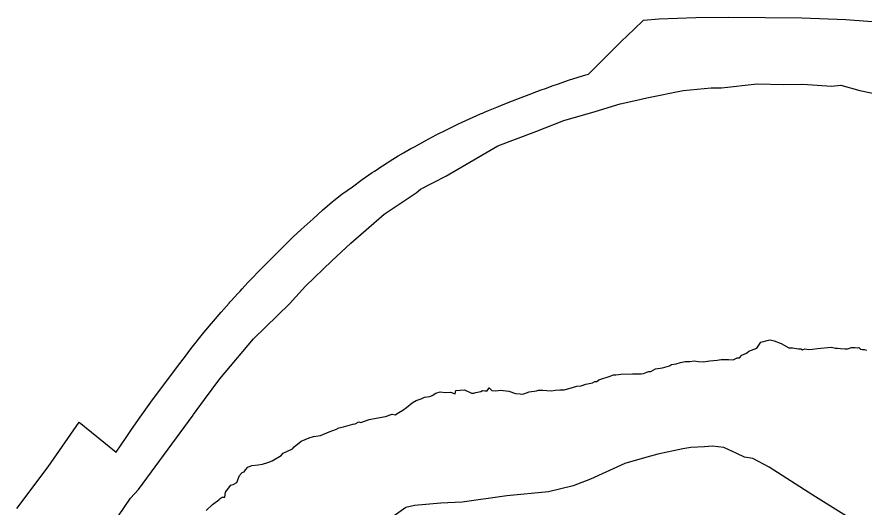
# Model space of a CAD drawing. Header units: inches. Extents: x 11269096 to 11303252, y 3653903 to 3686752.
# Drawn here: x 11286239 to 11287536, y 3678831 to 3679581 of the extents above; entities that cross this region are included whole.
import ezdxf

# ---------------------------------------------------------------- set-up
doc = ezdxf.new("R2010")
doc.units = ezdxf.units.IN
doc.header["$MEASUREMENT"] = 0
doc.layers.add('Park', color=105, linetype='Continuous')
doc.layers.add('Trail', color=202, linetype='Continuous')

msp = doc.modelspace()

# ---------------------------------------------------------------- linework, layer by layer
at = {"layer": 'Park'}
msp.add_lwpolyline([(11286239.1, 3678830.4), (11286286.6, 3678894.2), (11286334.2, 3678962.1), (11286391, 3678916.4), (11286406.2, 3678938.8), (11286414, 3678950.9), (11286427.5, 3678969.7), (11286444, 3678992.7), (11286484.3, 3679047.5), (11286497, 3679063.2), (11286505, 3679074.2), (11286524.7, 3679099.2), (11286551.4, 3679130.6), (11286563.3, 3679144.2), (11286564.9, 3679146), (11286566.6, 3679147.8), (11286577, 3679158.9), (11286580.5, 3679162.6), (11286583.3, 3679165.9), (11286592, 3679175.7), (11286615, 3679199.1), (11286626.7, 3679210.9), (11286646.6, 3679230.8), (11286661.6, 3679245.5), (11286673.8, 3679256.7), (11286683, 3679264.9), (11286692, 3679272.9), (11286706, 3679286.2), (11286721, 3679299.2), (11286723.6, 3679301.2), (11286736, 3679310.7), (11286752, 3679321.9), (11286767, 3679332.9), (11286782, 3679343.7), (11286786, 3679345.9), (11286790, 3679348.2), (11286794, 3679351.2), (11286798, 3679354.2), (11286814, 3679364.2), (11286822, 3679369.1), (11286830, 3679373.9), (11286841.5, 3679380.2), (11286847, 3679383.2), (11286863, 3679392.4), (11286880, 3679401.2), (11286897, 3679409.7), (11286908.1, 3679415.1), (11286914, 3679417.9), (11286931, 3679425.7), (11286948, 3679433.2), (11286951, 3679434.6), (11286954, 3679435.9), (11286960, 3679438.4), (11286973, 3679443.7), (11286985, 3679448.7), (11286997, 3679453.4), (11287010, 3679458.2), (11287022, 3679463.2), (11287034, 3679467.7), (11287040.5, 3679469.9), (11287047, 3679472.2), (11287059, 3679476.7), (11287065.5, 3679478.8), (11287084, 3679485.2), (11287109, 3679493.2), (11287113, 3679494.2), (11287163, 3679543.8), (11287182.4, 3679562.4), (11287197.3, 3679576.7), (11287221.1, 3679578.8), (11287276.9, 3679580.5), (11287327, 3679581.4), (11287439, 3679580.2), (11287506.3, 3679577.4), (11287594.2, 3679570.8)], dxfattribs=at)
at = {"layer": 'Trail'}
for points in [[(11286394.3, 3678819.1), (11286412.8, 3678845.9), (11286424.7, 3678859.2), (11286508.5, 3678973.1), (11286509.2, 3678974.1), (11286525.9, 3678997), (11286549.5, 3679028.3), (11286600.6, 3679089.8), (11286655.8, 3679143.3), (11286680.1, 3679170.3), (11286720.4, 3679208.7), (11286749.6, 3679235.6), (11286800.4, 3679280.2), (11286849.5, 3679312.8), (11286856.3, 3679318.4), (11286895, 3679338.4), (11286974.4, 3679384.6), (11287032.3, 3679406.6), (11287075.2, 3679423.1), (11287123.4, 3679436.9), (11287161.5, 3679448.7), (11287187.1, 3679454.4), (11287202.1, 3679458), (11287257.7, 3679469.2), (11287300.3, 3679473.3), (11287316.3, 3679473.4), (11287371.1, 3679479.2), (11287410.9, 3679478), (11287440.8, 3679479), (11287484.5, 3679475.9), (11287498.9, 3679477), (11287527.9, 3679469.2), (11287579.8, 3679458.6)], [(11286528.5, 3678827.2), (11286538.3, 3678836.2), (11286547.5, 3678843.5), (11286549.8, 3678845.8), (11286552.9, 3678847.5), (11286556.7, 3678847.6), (11286558.1, 3678855.1), (11286565.9, 3678865.8), (11286569.5, 3678867.2), (11286575.4, 3678870.2), (11286579.3, 3678880.9), (11286583.5, 3678885.1), (11286586.6, 3678886.3), (11286588.7, 3678889.5), (11286592.1, 3678893.7), (11286598.4, 3678895.8), (11286608.1, 3678896.9), (11286614.4, 3678897.9), (11286622.9, 3678900.7), (11286629.3, 3678903.1), (11286643.3, 3678911.3), (11286646.2, 3678914.8), (11286660.3, 3678921.3), (11286662.7, 3678924.4), (11286673.8, 3678933.3), (11286686, 3678938.5), (11286692.3, 3678940.4), (11286703.3, 3678941.9), (11286716.5, 3678947.5), (11286727.7, 3678951.4), (11286731.4, 3678953.4), (11286738.4, 3678955.2), (11286752.4, 3678959.4), (11286756.2, 3678959.5), (11286761.8, 3678962.6), (11286764.8, 3678961.9), (11286777.4, 3678966.4), (11286788.5, 3678968.5), (11286802.7, 3678971.1), (11286812.9, 3678974.4), (11286817.2, 3678973.6), (11286823, 3678977.1), (11286829, 3678980.5), (11286834.6, 3678984.8), (11286843.3, 3678992), (11286849.3, 3678995.4), (11286856.9, 3678997.8), (11286862.3, 3679000.6), (11286870.2, 3679001.6), (11286873.7, 3679002.9), (11286879.5, 3679006.6), (11286886.1, 3679008.6), (11286894, 3679007.6), (11286902, 3679007.9), (11286909.2, 3679005.5), (11286909.9, 3679010.5), (11286923.5, 3679011.5), (11286934.2, 3679006.6), (11286937.5, 3679006.4), (11286940.5, 3679007.5), (11286948.1, 3679009.3), (11286951.1, 3679010.7), (11286954.3, 3679010), (11286957.8, 3679010.3), (11286961.1, 3679014.5), (11286965.3, 3679010.4), (11286971.4, 3679010.1), (11286978.2, 3679011.1), (11286991.4, 3679009.4), (11287001.5, 3679006.2), (11287008.6, 3679005.3), (11287012.4, 3679004.8), (11287022.1, 3679008.5), (11287033.5, 3679010.2), (11287036.6, 3679011), (11287042.9, 3679010.9), (11287049.2, 3679010.8), (11287056.1, 3679010.3), (11287062.3, 3679011.1), (11287069.3, 3679011.8), (11287075.6, 3679011.7), (11287085, 3679014.2), (11287095.1, 3679017.1), (11287102, 3679017.9), (11287109, 3679020.3), (11287119.2, 3679022.4), (11287122.6, 3679024.2), (11287125.9, 3679024.3), (11287128.9, 3679026.7), (11287131.9, 3679028), (11287144.6, 3679032.1), (11287151.3, 3679034.6), (11287154.6, 3679034.8), (11287158.8, 3679035), (11287162.3, 3679035.7), (11287180.2, 3679036.2), (11287193.4, 3679036.1), (11287197.2, 3679036.5), (11287202.4, 3679038.7), (11287205.3, 3679039.5), (11287208.5, 3679039.6), (11287211.9, 3679041.6), (11287215.4, 3679044), (11287218.9, 3679044.5), (11287226.1, 3679045.3), (11287236.9, 3679048.5), (11287240.1, 3679050.2), (11287247.1, 3679051.2), (11287253.7, 3679053.2), (11287260.9, 3679055), (11287267.9, 3679055.2), (11287274.5, 3679055.9), (11287281, 3679054.8), (11287288.1, 3679054.6), (11287298.4, 3679056.1), (11287309.5, 3679057.1), (11287315.9, 3679058.2), (11287326.8, 3679058.1), (11287334.2, 3679057.7), (11287340.4, 3679060.5), (11287343.8, 3679060.8), (11287347.5, 3679064.6), (11287354.7, 3679067.8), (11287357.9, 3679070.6), (11287370.1, 3679075.5), (11287376.4, 3679084.5), (11287388.1, 3679087.8), (11287390.7, 3679088.1), (11287396.8, 3679086.7), (11287407.6, 3679082.7), (11287419.5, 3679075.7), (11287425.1, 3679075.9), (11287433.8, 3679074.4), (11287437.4, 3679074.2), (11287440.4, 3679072.7), (11287443.6, 3679074.3), (11287449.5, 3679073.4), (11287455.7, 3679073.9), (11287463.3, 3679075), (11287483.8, 3679076.8), (11287486.8, 3679076.1), (11287490.7, 3679075.1), (11287493.8, 3679075.2), (11287498.2, 3679075), (11287505, 3679074.3), (11287508.9, 3679074.4), (11287514.9, 3679076.1), (11287520.7, 3679076.1), (11287523.5, 3679075.9), (11287526.2, 3679076.4), (11287529, 3679074), (11287532.1, 3679073.2), (11287534.4, 3679073.3), (11287537.8, 3679072.3)], [(11287507.5, 3678818.5), (11287456.2, 3678850.5), (11287389.4, 3678893.7), (11287364, 3678906.6), (11287351.7, 3678908.9), (11287339.8, 3678914.2), (11287319.7, 3678923.4), (11287302.7, 3678925.7), (11287290.3, 3678924.8), (11287269.5, 3678923.6), (11287257.4, 3678921.7), (11287219.2, 3678913.1), (11287202.2, 3678909), (11287168.3, 3678899.2), (11287116.1, 3678874.9), (11287089.4, 3678865), (11287051.7, 3678855.7), (11286987.9, 3678849.5), (11286919.8, 3678840.2), (11286887.3, 3678838.4), (11286846.7, 3678835.1), (11286833.5, 3678831.6), (11286801.5, 3678808.9)]]:
    msp.add_lwpolyline(points, dxfattribs=at)

doc.saveas('drawing.dxf')
